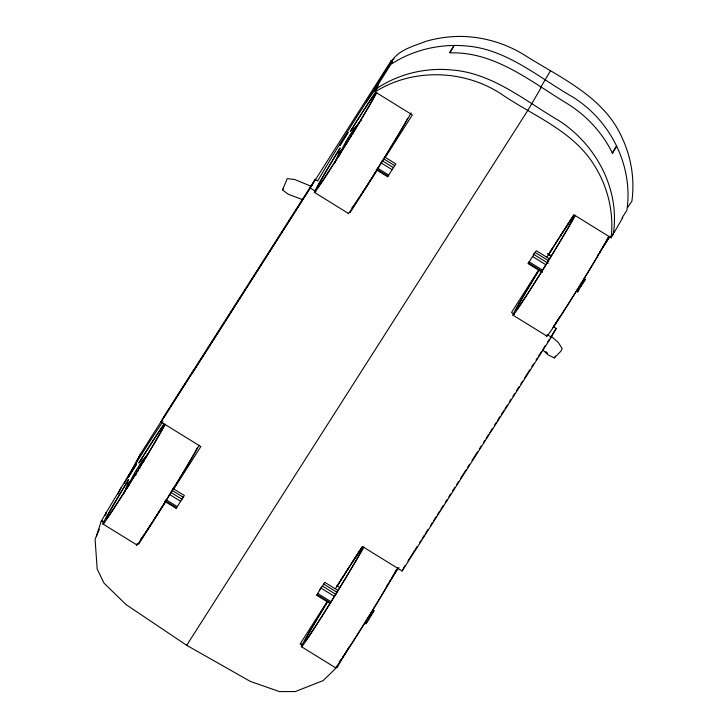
<?xml version="1.0" encoding="UTF-8"?>
<svg xmlns="http://www.w3.org/2000/svg" width="728" height="728" viewBox="0 0 728 728"><rect width="100%" height="100%" fill="white"/><g stroke="black" fill="none" stroke-linecap="round" stroke-linejoin="round"><path stroke-width="1.09" d="M546.965 256.911L573.855 214.742L611.129 237.783C614.086 212.485 607.771 186.45 594.112 165.01C572.918 130.712 533.078 115.861 501.283 94.03C464.109 69.524 412.931 67.913 375.093 91.865L412.366 114.906L385.467 157.075M173.382 489.644L200.846 446.592L161.061 421.994L163.864 416.653L315.169 179.397L317.681 180.944A65.684 1.729 -58.3 0 1 366.43 101.929L390.599 63.008L391.227 60.615L394.076 58.932M105.615 514.705L106.17 512.63L129.766 473.409A65.684 1.729 -58.3 0 1 162.945 421.612M127.391 487.96C132.314 475.484 139.767 463.509 148.521 453.298M338.857 156.365C344.107 143.216 351.979 130.594 361.479 120.029M104.905 515.715L106.17 512.63L101.237 521.303L95.122 539.621L97.188 569.05L104.049 583.173L126.053 604.586L186.687 645.317L250.296 681.39L279.443 691.6L295.341 691.545L323.168 680.589L337.746 666.375M302.675 199.7L288.088 194.158L282.555 189.871L287.26 178.66L294.603 179.461L311.329 186.359M123.396 494.43L127.627 484.047L129.502 481.526M334.862 162.826L339.457 151.67M96.46 536.299L99.418 529.092M197.297 447.702L196.578 449.212A55.337 1.456 -58.3 0 1 153.462 520.265M118.027 493.966L120.939 487.833M192.147 373.382L391.227 60.615M129.611 474.92L130.658 472.909M131.704 470.898L140.577 453.826L193.675 370.388M375.093 91.865L378.396 84.876L366.43 101.929M335.49 588.515L362.335 546.419L402.12 571.016L404.932 565.665M611.129 237.783L613.932 232.432M124.433 483.292L129.766 473.409M126.636 479.597L140.577 453.826M282.555 189.871L283.574 188.024M101.237 521.303L101.711 520.456L104.577 522.231M311.593 185.749L312.676 183.784M550.341 71.053L540.24 88.115M542.542 349.722L548.248 354.982L554.354 357.885L555.373 356.038M528.282 263.099L528.846 262.08M161.061 421.994L310.237 188.07L315.169 179.397M337.264 667.212L348.921 647.119M402.12 571.016L551.305 337.091L556.238 328.41L553.717 326.863A65.684 1.729 -58.3 0 1 559.823 316.471M541.213 87.524L527.8 110.419L186.687 645.317M622.731 217.699L614.368 232.187M367.312 621.275C360.56 632.987 380.234 601.182 372.199 613.34M578.778 289.671L577.431 292.101L585.476 279.17L582.719 283.228M176.121 508.381L184.339 495.486L172.918 488.424M387.587 176.786L395.814 163.891L384.393 156.829M329.993 603.421L316.571 595.213L324.797 582.318L338.129 590.554M542.415 272.409L528.046 263.609L536.272 250.714L549.595 258.95M319.292 590.435L320.111 589.089M368.177 619.81L369.169 618.172M320.511 588.424L321.376 587.032M580.644 286.577L581.69 284.876M599.717 252.07A65.684 1.729 -58.3 0 1 602.466 247.839L608.954 237.401M533.269 254.736L534.115 253.389M370.224 616.47L371.253 614.823M376.54 87.032L390.845 64.364C412.721 50.023 439.421 43.653 465.429 45.91C506.096 48.658 538.119 77.141 571.88 96.487C610.11 119.61 633.587 165.702 626.872 210.274L622.103 217.827M376.103 89.944L377.259 88.124C399.09 73.792 425.716 67.385 451.679 69.979C492.255 72.909 524.679 100.628 558.294 120.247C595.85 144.053 620.283 189.28 613.295 234.034L612.139 235.854M449.586 52.571L454.136 45.436L449.995 52.871C494.967 51.37 531.513 82.109 567.731 103.913C586.868 115.852 602.638 133.069 612.548 153.353L616.689 145.928L612.139 153.053M138.611 544.18L166.066 501.128M350.022 212.667L377.523 169.533M326.945 601.91L300.1 644.016L302.011 645.19M539.02 269.369L511.52 312.494L514.359 314.25M407.98 560.888L417.135 546.537M419.574 542.706L420.793 540.795M422.012 538.884L424.451 535.053M425.671 533.142L428.119 529.311M430.557 525.489L432.387 522.622M433.606 520.702L436.045 516.88M437.264 514.969L439.703 511.138M440.922 509.227L443.37 505.396M445.199 502.529L447.028 499.654M448.858 496.787L450.687 493.921M452.516 491.045L454.954 487.223M456.793 484.348L458.622 481.481M460.451 478.615L465.938 469.997M467.767 467.13L469.596 464.264M472.044 460.433L477.532 451.824M479.361 448.958L481.19 446.082M483.629 442.26L484.857 440.34M486.077 438.429L488.515 434.607M489.735 432.687L492.174 428.865M494.612 425.034L496.441 422.167M497.661 420.256L500.109 416.425M501.328 414.514L503.767 410.683M504.986 408.772L507.425 404.95M509.254 402.074L511.083 399.208M512.912 396.341L514.751 393.466M516.58 390.599L519.019 386.768M520.848 383.902L522.677 381.026M524.506 378.16L530.002 369.551M531.831 366.685L533.66 363.809M536.099 359.987L537.319 358.067M538.538 356.156L541.596 351.369M543.425 348.503L545.254 345.636M547.693 341.805L548.912 339.894M550.131 337.983L556.238 328.41M602.466 247.839L610.237 236.263M340.577 153.362L339.093 152.443L340.977 149.923M392.501 61.88L390.599 63.008C397.37 49.95 413.231 46.383 425.907 41.323C436.718 38.211 447.884 36.573 459.131 36.4C481.854 36.373 504.449 42.788 523.823 54.655C559.286 77.295 603.23 95.978 621.676 136.882C631.203 156.775 634.925 179.37 631.868 201.237L627.8 207.207M353.253 129.32L354.227 128.601M141.787 460.924L142.761 460.196M352.916 130.121L358.258 124.379M142.97 460.078L147.547 455.164M554.354 357.885L560.697 351.406L562.225 348.63L558.294 342.469L551.533 336.573M355.774 129.184L351.542 132.933L353.025 133.852M144.308 460.788L140.067 464.537L141.56 465.456M390.599 63.008L392.356 61.58M547.438 253.617L551.242 255.965M548.293 254.236L551.151 255.992M349.922 135.654L351.406 136.564M383.319 158.622L394.74 165.684M535.198 252.507L548.521 260.742M348.075 138.684L349.567 139.603M382.1 160.633L393.52 167.686M533.979 254.518L548.257 263.345M380.817 162.717L392.237 169.779M532.696 256.602L546.018 264.837M346.128 141.842L347.611 142.761M377.404 168.059L388.825 175.12M529.283 261.944L542.606 270.179M376.685 169.124L388.106 176.185M528.564 263.017L541.887 271.253M376.167 169.724L387.678 176.758M339.876 151.542L341.359 152.461M310.237 188.07L315.925 191.582M547.511 334.744L551.305 337.091M314.296 192.319L348.139 213.24A61.416 1.611 -58.3 0 0 374.329 174.174A61.416 1.611 -58.3 0 0 411.083 112.813M512.831 315.051L546.673 335.972M336.827 585.831L339.776 587.569M138.457 467.249L139.94 468.168M171.853 490.217L183.274 497.279M323.733 584.111L337.055 592.346M136.609 470.288L138.093 471.207M170.634 492.228L182.055 499.29M322.513 586.113L335.836 594.348M169.351 494.312L180.772 501.374M321.221 588.206L334.552 596.441M136.145 474.365L134.662 473.446L135.836 475.384M165.939 499.654L177.359 506.715M317.817 593.548L331.14 601.783M165.211 500.728L176.631 507.789M317.089 594.612L330.412 602.848M164.701 501.319L176.212 508.353M127.764 484.002L129.256 484.921M127.627 484.047L129.111 484.966M300.473 643.334L302.384 644.517M101.338 521.139L104.204 522.913M102.83 523.923L136.673 544.835M301.365 646.646L335.208 667.567A61.416 1.611 -58.3 0 0 360.806 629.438A61.416 1.611 -58.3 0 0 397.752 567.885M545.836 351.615L547.501 353.144M597.36 255.737A65.684 1.729 -58.3 0 1 598.553 253.881M387.032 585.558A65.684 1.729 -58.3 0 1 388.197 583.756M389.334 582.009A65.684 1.729 -58.3 0 1 390.945 579.524M391.619 578.487A65.684 1.729 -58.3 0 1 398.98 567.521M363.918 546.974A61.416 1.611 -58.3 0 1 309.091 636.363A61.416 1.611 -58.3 0 1 327.099 602.302M336.709 586.741A61.416 1.611 -58.3 0 1 339.111 582.9M340.895 580.043A61.416 1.611 -58.3 0 1 343.798 575.439M345.627 572.554A61.416 1.611 -58.3 0 1 349.167 566.994M352.024 562.553A61.416 1.611 -58.3 0 1 362.517 546.774M327.746 601.555A55.337 1.456 -58.3 0 0 311.875 631.704A55.337 1.456 -58.3 0 0 361.279 551.023L362.708 548.011A55.337 1.456 -58.3 0 0 337.073 586.468M396.287 569.587A55.337 1.456 -58.3 0 1 395.113 571.944M394.758 572.618A55.337 1.456 -58.3 0 1 345.718 652.625M345.008 653.68A55.337 1.456 -58.3 0 1 342.488 657.411M341.45 658.913A55.337 1.456 -58.3 0 1 339.394 661.716M575.384 215.37A61.416 1.611 -58.3 0 1 520.556 304.759A61.416 1.611 -58.3 0 1 538.565 270.698M549.376 253.217A61.416 1.611 -58.3 0 1 552.952 247.511M555.874 242.879A61.416 1.611 -58.3 0 1 557.093 240.959M560.06 236.3A61.416 1.611 -58.3 0 1 573.983 215.179M539.211 269.952A55.337 1.456 -58.3 0 0 523.341 300.109A55.337 1.456 -58.3 0 0 572.745 219.428L574.174 216.407A55.337 1.456 -58.3 0 0 548.539 254.864M609.218 236.291A61.416 1.611 -58.3 0 1 570.215 301.11A61.416 1.611 -58.3 0 1 547.192 334.734M608.007 237.328A55.337 1.456 -58.3 0 1 598.917 253.854M598.298 254.909A55.337 1.456 -58.3 0 1 552.916 327.318M199.217 445.163A61.416 1.611 -58.3 0 1 160.215 509.973A61.416 1.611 -58.3 0 1 137.192 543.598M152.935 521.084A55.337 1.456 -58.3 0 1 145.154 532.923M143.953 534.68A55.337 1.456 -58.3 0 1 140.413 539.53M165.383 424.242A61.416 1.611 -58.3 0 1 110.556 513.631A61.416 1.611 -58.3 0 1 128.565 479.57M138.775 463.044A61.416 1.611 -58.3 0 1 163.982 424.042M139.121 462.808A55.337 1.456 -58.3 0 1 160.051 433.187A55.337 1.456 -58.3 0 1 111.502 511.72A55.337 1.456 -58.3 0 1 128.638 479.752M407.689 118.291A55.337 1.456 -58.3 0 1 382.519 160.697A55.337 1.456 -58.3 0 1 354.882 203.867M354.381 204.586A55.337 1.456 -58.3 0 1 351.879 207.935M376.849 92.638A61.416 1.611 -58.3 0 1 322.022 182.027A61.416 1.611 -58.3 0 1 340.031 147.975M350.241 131.45A61.416 1.611 -58.3 0 1 375.448 92.447M350.587 131.204A55.337 1.456 -58.3 0 1 371.517 101.583A55.337 1.456 -58.3 0 1 322.968 180.125A55.337 1.456 -58.3 0 1 340.113 148.157M128.756 476.531L128.556 476.94L136.6 464.009L128.756 476.531M340.222 144.927L340.031 145.345L348.075 132.414L340.222 144.927"/></g></svg>
